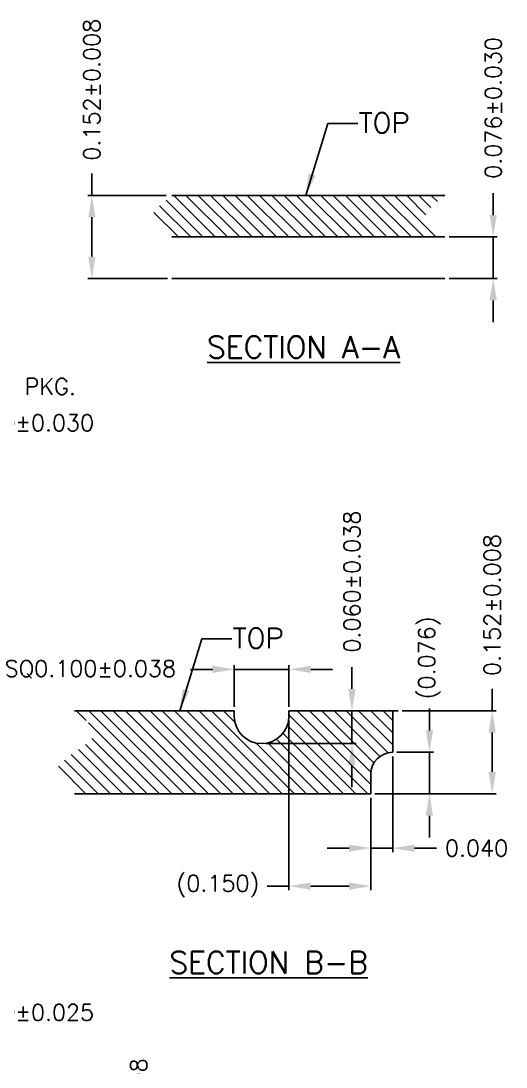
# Model space of a CAD drawing. Header units: millimetres. Extents: x 424.5 to 433.11, y 94.04 to 99.91.
# Drawn here: x 427.921 to 429.697, y 96.082 to 99.911 of the extents above; entities that cross this region are included whole.
import ezdxf

# ---------------------------------------------------------------- set-up
doc = ezdxf.new("R2010")
doc.units = ezdxf.units.MM
doc.header["$LTSCALE"] = 0.5
doc.header["$PDMODE"] = 98
doc.layers.add('DIMENSION', color=3, linetype='Continuous')
doc.layers.add('TB', color=7, linetype='Continuous')
doc.styles.add('ADESK1', font='romans', dxfattribs={"bigfont": 'AllInOneBig.shx'})
doc.styles.add('Chinese', font='', dxfattribs={"height": 5})
doc.styles.add('SIMPLEX', font='simplex.shx', dxfattribs={"bigfont": 'AllInOneBig.shx'})
doc.styles.get('Chinese').set_extended_font_data('SimSun')
doc.dimstyles.new('Standard4', dxfattribs={"dimtxt": 0.06, "dimasz": 0.08, "dimexe": 0.015, "dimexo": 0.015, "dimgap": 0.027, "dimtad": 1, "dimdec": 3, "dimlfac": 1.25, "dimzin": 1, "dimtxsty": 'SIMPLEX', "dimcen": 0.1905, "dimclrd": 256, "dimclre": 256, "dimclrt": 256, "dimazin": 3, "dimtp": 0.03, "dimtm": 0.05, "dimtfac": 0.8, "dimtdec": 3, "dimtmove": 0, "dimatfit": 3, "dimfxl": 0.05, "dimtzin": 4, "dimlwd": -1, "dimlwe": -1})

# ---------------------------------------------------------------- blocks, each defined once
blk = doc.blocks.new('*D114')
at = {"ltscale": 0.1, "transparency": 16777216}
for p, q in [((428.1804, 99.2725), (428.1804, 99.3525)), ((428.4529, 99.2725), (428.1654, 99.2725)), ((428.1804, 99.0485), (428.1804, 99.1925)), ((428.458, 98.9685), (428.1654, 98.9685))]:
    blk.add_line(p, q, dxfattribs=at)
for points in [[(428.1671, 99.1925), (428.1938, 99.1925), (428.1804, 99.2725)], [(428.1671, 99.0485), (428.1938, 99.0485), (428.1804, 98.9685)]]:
    blk.add_solid(points, dxfattribs=at)
at = {"layer": 'Defpoints', "color": 0, "ltscale": 0.1, "transparency": 16777216}
for p in [(428.1804, 99.2725), (428.4679, 99.2725), (428.473, 98.9685)]:
    blk.add_point(p, dxfattribs=at)
at = {"ltscale": 0.1, "transparency": 16777216, "insert": (428.1804, 99.6595), "char_height": 0.06, "attachment_point": 5, "rotation": 90, "style": 'SIMPLEX'}
blk.add_mtext('\\A1;0.152%%p0.008', dxfattribs=at)
blk = doc.blocks.new('*D115')
at = {"ltscale": 0.1, "transparency": 16777216}
for p, q in [((429.6498, 99.2005), (429.6498, 99.2805)), ((429.488, 99.1205), (429.6648, 99.1205)), ((429.6498, 98.9685), (429.6498, 99.1205)), ((429.488, 98.9685), (429.6648, 98.9685)), ((429.6498, 98.8885), (429.6498, 98.8085))]:
    blk.add_line(p, q, dxfattribs=at)
for points in [[(429.6365, 99.2005), (429.6631, 99.2005), (429.6498, 99.1205)], [(429.6365, 98.8885), (429.6631, 98.8885), (429.6498, 98.9685)]]:
    blk.add_solid(points, dxfattribs=at)
at = {"layer": 'Defpoints', "color": 0, "ltscale": 0.1, "transparency": 16777216}
for p in [(429.473, 99.1205), (429.6498, 99.1205), (429.473, 98.9685)]:
    blk.add_point(p, dxfattribs=at)
at = {"ltscale": 0.1, "transparency": 16777216, "insert": (429.6498, 99.5932), "char_height": 0.06, "attachment_point": 5, "rotation": 90, "style": 'SIMPLEX'}
blk.add_mtext('\\A1;0.076%%P0.030', dxfattribs=at)
blk = doc.blocks.new('*D116')
at = {"ltscale": 0.1, "transparency": 16777216}
for p, q in [((428.9019, 97.351), (428.9019, 96.7292)), ((429.2019, 97.067), (429.2019, 96.7292)), ((428.9019, 96.7442), (428.8219, 96.7442)), ((429.1219, 96.7442), (428.9819, 96.7442))]:
    blk.add_line(p, q, dxfattribs=at)
for points in [[(428.9819, 96.7575), (428.9819, 96.7308), (428.9019, 96.7442)], [(429.1219, 96.7575), (429.1219, 96.7308), (429.2019, 96.7442)]]:
    blk.add_solid(points, dxfattribs=at)
at = {"layer": 'Defpoints', "color": 0, "ltscale": 0.1, "transparency": 16777216}
for p in [(428.9019, 97.366), (429.2019, 97.082), (428.9019, 96.7442)]:
    blk.add_point(p, dxfattribs=at)
at = {"ltscale": 0.1, "transparency": 16777216, "insert": (428.6421, 96.7442), "char_height": 0.06, "attachment_point": 5, "style": 'SIMPLEX'}
blk.add_mtext('\\A1;(0.150)', dxfattribs=at)
blk = doc.blocks.new('*D117')
at = {"ltscale": 0.1, "transparency": 16777216}
for p, q in [((429.2819, 97.219), (429.2819, 96.8681)), ((429.2019, 97.067), (429.2019, 96.8681)), ((429.1219, 96.8831), (429.0419, 96.8831)), ((429.2019, 96.8831), (429.2819, 96.8831)), ((429.3619, 96.8831), (429.4419, 96.8831))]:
    blk.add_line(p, q, dxfattribs=at)
for points in [[(429.1219, 96.8964), (429.1219, 96.8698), (429.2019, 96.8831)], [(429.3619, 96.8964), (429.3619, 96.8698), (429.2819, 96.8831)]]:
    blk.add_solid(points, dxfattribs=at)
at = {"layer": 'Defpoints', "color": 0, "ltscale": 0.1, "transparency": 16777216}
for p in [(429.2819, 97.234), (429.2019, 97.082), (429.2819, 96.8831)]:
    blk.add_point(p, dxfattribs=at)
at = {"ltscale": 0.1, "transparency": 16777216, "insert": (429.5889, 96.8831), "char_height": 0.06, "attachment_point": 5, "style": 'SIMPLEX'}
blk.add_mtext('\\A1;0.040', dxfattribs=at)
blk = doc.blocks.new('*D118')
at = {"ltscale": 0.1, "transparency": 16777216}
for p, q in [((429.4164, 97.314), (429.4164, 97.394)), ((429.2969, 97.234), (429.4314, 97.234)), ((429.4164, 97.082), (429.4164, 97.234)), ((429.2169, 97.082), (429.4314, 97.082)), ((429.4164, 97.002), (429.4164, 96.922))]:
    blk.add_line(p, q, dxfattribs=at)
for points in [[(429.403, 97.314), (429.4297, 97.314), (429.4164, 97.234)], [(429.403, 97.002), (429.4297, 97.002), (429.4164, 97.082)]]:
    blk.add_solid(points, dxfattribs=at)
at = {"layer": 'Defpoints', "color": 0, "ltscale": 0.1, "transparency": 16777216}
for p in [(429.2819, 97.234), (429.4164, 97.234), (429.2019, 97.082)]:
    blk.add_point(p, dxfattribs=at)
at = {"ltscale": 0.1, "transparency": 16777216, "insert": (429.4164, 97.5796), "char_height": 0.06, "attachment_point": 5, "rotation": 90, "style": 'SIMPLEX'}
blk.add_mtext('\\A1;(0.076)', dxfattribs=at)
blk = doc.blocks.new('*D119')
at = {"ltscale": 0.1, "transparency": 16777216}
for p, q in [((429.646, 97.386), (429.646, 97.466)), ((429.3169, 97.386), (429.661, 97.386)), ((429.646, 97.162), (429.646, 97.306)), ((429.2169, 97.082), (429.661, 97.082))]:
    blk.add_line(p, q, dxfattribs=at)
for points in [[(429.6327, 97.306), (429.6594, 97.306), (429.646, 97.386)], [(429.6327, 97.162), (429.6594, 97.162), (429.646, 97.082)]]:
    blk.add_solid(points, dxfattribs=at)
at = {"layer": 'Defpoints', "color": 0, "ltscale": 0.1, "transparency": 16777216}
for p in [(429.3019, 97.386), (429.646, 97.386), (429.2019, 97.082)]:
    blk.add_point(p, dxfattribs=at)
at = {"ltscale": 0.1, "transparency": 16777216, "insert": (429.646, 97.773), "char_height": 0.06, "attachment_point": 5, "rotation": 90, "style": 'SIMPLEX'}
blk.add_mtext('\\A1;0.152%%p0.008', dxfattribs=at)
blk = doc.blocks.new('*D120')
at = {"ltscale": 0.1, "transparency": 16777216}
for p, q in [((428.7019, 97.401), (428.7019, 97.5527)), ((428.9019, 97.401), (428.9019, 97.5527)), ((428.6219, 97.5377), (428.5419, 97.5377)), ((428.9019, 97.5377), (428.7019, 97.5377)), ((428.9819, 97.5377), (429.0619, 97.5377))]:
    blk.add_line(p, q, dxfattribs=at)
for points in [[(428.6219, 97.551), (428.6219, 97.5244), (428.7019, 97.5377)], [(428.9819, 97.551), (428.9819, 97.5244), (428.9019, 97.5377)]]:
    blk.add_solid(points, dxfattribs=at)
at = {"layer": 'Defpoints', "color": 0, "ltscale": 0.1, "transparency": 16777216}
for p in [(428.7019, 97.5377), (428.7019, 97.386), (428.9019, 97.386)]:
    blk.add_point(p, dxfattribs=at)
at = {"ltscale": 0.1, "transparency": 16777216, "insert": (428.1749, 97.5377), "char_height": 0.06, "attachment_point": 5, "style": 'SIMPLEX'}
blk.add_mtext('\\A1;SQ0.100%%P0.038', dxfattribs=at)
blk = doc.blocks.new('*D121')
at = {"ltscale": 0.1, "transparency": 16777216}
for p, q in [((429.1328, 97.466), (429.1328, 97.546)), ((428.9169, 97.386), (429.1478, 97.386)), ((429.1328, 97.266), (429.1328, 97.386)), ((428.8169, 97.266), (429.1478, 97.266)), ((429.1328, 97.186), (429.1328, 97.106))]:
    blk.add_line(p, q, dxfattribs=at)
for points in [[(429.1195, 97.466), (429.1461, 97.466), (429.1328, 97.386)], [(429.1195, 97.186), (429.1461, 97.186), (429.1328, 97.266)]]:
    blk.add_solid(points, dxfattribs=at)
at = {"layer": 'Defpoints', "color": 0, "ltscale": 0.1, "transparency": 16777216}
for p in [(428.9019, 97.386), (429.1328, 97.386), (428.8019, 97.266)]:
    blk.add_point(p, dxfattribs=at)
at = {"ltscale": 0.1, "transparency": 16777216, "insert": (429.1328, 97.8587), "char_height": 0.06, "attachment_point": 5, "rotation": 90, "style": 'SIMPLEX'}
blk.add_mtext('\\A1;0.060%%P0.038', dxfattribs=at)
blk = doc.blocks.new('*D145')
at = {"ltscale": 0.1, "transparency": 16777216}
for p, q in [((428.3523, 95.4673), (428.3523, 95.5473)), ((428.6494, 95.4673), (428.3373, 95.4673)), ((428.3523, 95.2433), (428.3523, 95.3873)), ((428.7294, 95.1633), (428.3373, 95.1633))]:
    blk.add_line(p, q, dxfattribs=at)
for points in [[(428.3389, 95.3873), (428.3656, 95.3873), (428.3523, 95.4673)], [(428.3389, 95.2433), (428.3656, 95.2433), (428.3523, 95.1633)]]:
    blk.add_solid(points, dxfattribs=at)
at = {"layer": 'Defpoints', "color": 0, "ltscale": 0.1, "transparency": 16777216}
for p in [(428.3523, 95.4673), (428.6644, 95.4673), (428.7444, 95.1633)]:
    blk.add_point(p, dxfattribs=at)
at = {"ltscale": 0.1, "transparency": 16777216, "insert": (428.3523, 95.8543), "char_height": 0.06, "attachment_point": 5, "rotation": 90, "style": 'SIMPLEX'}
blk.add_mtext('\\A1;0.152%%P0.008', dxfattribs=at)
blk = doc.blocks.new('*D169')
at = {"layer": 'Defpoints', "color": 0, "ltscale": 0.1, "transparency": 16777216}
for p in [(427.6221, 98.5732), (427.2221, 98.4417), (426.4221, 97.2417)]:
    blk.add_point(p, dxfattribs=at)
at = {"layer": 'DIMENSION', "ltscale": 0.1, "transparency": 16777216}
for p, q in [((427.3821, 98.4417), (427.4621, 98.5732)), ((427.4621, 98.5732), (427.6221, 98.5732)), ((427.2371, 98.4417), (427.3821, 98.4417))]:
    blk.add_line(p, q, dxfattribs=at)
at = {"layer": 'DIMENSION', "ltscale": 0.1, "transparency": 16777216, "insert": (427.8919, 98.5732), "char_height": 0.06, "attachment_point": 5, "style": 'SIMPLEX'}
blk.add_mtext('\\A1;1.500 PKG.', dxfattribs=at)
blk = doc.blocks.new('*D199')
at = {"layer": 'Defpoints', "color": 0, "ltscale": 0.1, "transparency": 16777216}
for p in [(427.6221, 98.4401), (426.9141, 98.3217), (426.4221, 97.2417)]:
    blk.add_point(p, dxfattribs=at)
at = {"layer": 'DIMENSION', "ltscale": 0.1, "transparency": 16777216}
for p, q in [((427.3021, 98.3217), (427.4621, 98.4401)), ((427.4621, 98.4401), (427.6221, 98.4401)), ((426.9291, 98.3217), (427.3021, 98.3217))]:
    blk.add_line(p, q, dxfattribs=at)
at = {"layer": 'DIMENSION', "ltscale": 0.1, "transparency": 16777216, "insert": (427.9291, 98.4401), "char_height": 0.06, "attachment_point": 5, "style": 'SIMPLEX'}
blk.add_mtext('\\A1;1.350%%p0.030', dxfattribs=at)
blk = doc.blocks.new('*D217')
at = {"layer": 'Defpoints', "color": 0, "ltscale": 0.1, "transparency": 16777216}
for p in [(426.4221, 97.2417), (426.9021, 96.2817), (427.6221, 96.2817)]:
    blk.add_point(p, dxfattribs=at)
at = {"layer": 'DIMENSION', "ltscale": 0.1, "transparency": 16777216}
blk.add_line((426.9171, 96.2817), (427.6221, 96.2817), dxfattribs=at)
at = {"layer": 'DIMENSION', "ltscale": 0.1, "transparency": 16777216, "insert": (427.9291, 96.2817), "char_height": 0.06, "attachment_point": 5, "style": 'SIMPLEX'}
blk.add_mtext('\\A1;1.200%%P0.025', dxfattribs=at)
blk = doc.blocks.new('*D233')
at = {"layer": 'Defpoints', "color": 0, "ltscale": 0.1, "transparency": 16777216}
for p in [(426.4221, 97.2417), (426.9141, 96.1617), (427.6221, 95.9567)]:
    blk.add_point(p, dxfattribs=at)
at = {"layer": 'DIMENSION', "ltscale": 0.1, "transparency": 16777216}
for p, q in [((426.9291, 96.1617), (427.3021, 96.1617)), ((427.3021, 96.1617), (427.4621, 95.9567)), ((427.4621, 95.9567), (427.6221, 95.9567))]:
    blk.add_line(p, q, dxfattribs=at)
at = {"layer": 'DIMENSION', "ltscale": 0.1, "transparency": 16777216, "insert": (427.9291, 95.9567), "char_height": 0.06, "attachment_point": 5, "style": 'SIMPLEX'}
blk.add_mtext('\\A1;1.350%%p0.030', dxfattribs=at)

msp = doc.modelspace()

# ---------------------------------------------------------------- hatches: boundary and pattern name
at = {"ltscale": 0.1}
h = msp.add_hatch(dxfattribs=at)
h.set_pattern_fill('ANSI31', color=256, scale=0.01, angle=90)
h.set_pattern_definition([(135, (429.831072, 103.57902), (-0.02245064, -0.02245064), [])])
edge = h.paths.add_edge_path()
edge.add_spline(control_points=[(429.47299, 99.12045), (429.43664, 99.14607), (429.36695, 99.18892), (429.43652, 99.24373), (429.47299, 99.27245)], knot_values=[0, 0, 0, 0, 0.099178, 0.2084133, 0.2084133, 0.2084133, 0.2084133], degree=3, periodic=0)
edge.add_line((429.47299, 99.27245), (428.47299, 99.27245))
edge.add_spline(control_points=[(428.47299, 99.27245), (428.43652, 99.24373), (428.36695, 99.18892), (428.43664, 99.14607), (428.47299, 99.12045)], knot_values=[0, 0, 0, 0, 0.1092353, 0.2084133, 0.2084133, 0.2084133, 0.2084133], degree=3, periodic=0)
edge.add_line((428.47299, 99.12045), (429.47299, 99.12045))
h = msp.add_hatch(dxfattribs=at)
h.set_pattern_fill('ANSI31', color=256, scale=0.01, angle=90)
h.set_pattern_definition([(135, (435.78695, 104.271125), (-0.02245064, -0.02245064), [])])
edge = h.paths.add_edge_path()
edge.add_spline(control_points=[(428.11695, 97.38602), (428.15341, 97.35729), (428.22299, 97.30248), (428.11667, 97.23712), (427.99743, 97.14321), (428.13191, 97.10549), (428.11695, 97.08202)], knot_values=[0, 0, 0, 0, 0.1092353, 0.2084133, 0.3179439, 0.4059065, 0.4059065, 0.4059065, 0.4059065], degree=3, periodic=0)
edge.add_line((428.11695, 97.08202), (429.20195, 97.08202))
edge.add_line((429.20195, 97.08202), (429.20195, 97.15402))
edge.add_arc((429.28195, 97.15402), 0.08, 90, 180, ccw=False)
edge.add_line((429.28195, 97.23402), (429.28195, 97.38602))
edge.add_line((429.28195, 97.38602), (428.90195, 97.38602))
edge.add_line((428.90195, 97.38602), (428.90195, 97.36602))
edge.add_arc((428.80195, 97.36602), 0.1, 180, 360, ccw=False)
edge.add_line((428.70195, 97.36602), (428.70195, 97.38602))
edge.add_line((428.70195, 97.38602), (428.11695, 97.38602))

# ---------------------------------------------------------------- linework, layer by layer
for p, q in [((428.47299, 99.27245), (429.47299, 99.27245)), ((428.47299, 99.12045), (429.47299, 99.12045)), ((428.47299, 98.96845), (429.47299, 98.96845)), ((428.70195, 97.38602), (428.11695, 97.38602)), ((428.70195, 97.36602), (428.70195, 97.38602)), ((429.30195, 97.38602), (428.90195, 97.38602)), ((428.90195, 97.36602), (428.90195, 97.38602)), ((429.28195, 97.38602), (429.28195, 97.23402)), ((429.20195, 97.15402), (429.20195, 97.08202)), ((428.11695, 97.08202), (429.20195, 97.08202))]:
    msp.add_line(p, q, dxfattribs=at)
for centre, radius, start, end in [((428.80195, 97.36602), 0.1, 180, 0), ((429.28195, 97.15402), 0.08, 90, 180)]:
    msp.add_arc(centre, radius, start, end, dxfattribs=at)

# ---------------------------------------------------------------- texts
at = {"ltscale": 0.1, "char_height": 0.08, "attachment_point": 1, "style": 'Chinese'}
for s, insert, width in [('{\\Fsimplex|c0;\\LSECTION A-A}', (428.60264, 98.75734), 0.8732681), ('{\\Fsimplex|c0;\\LSECTION \\Fsimplex|c134;B\\Fsimplex|c0;-\\Fsimplex|c134;B}', (428.4645, 96.5047), 0.9609718)]:
    msp.add_mtext(s, dxfattribs=dict(at, insert=insert, width=width))
at = {"layer": 'TB', "style": 'ADESK1'}
for p in [(429.15769, 99.50163), (428.69633, 97.61519)]:
    msp.add_text('TOP', height=0.073631, dxfattribs=at).set_placement(p)

# ---------------------------------------------------------------- dimensions: what is measured, and where the dimension line sits
at = {"ltscale": 0.1}
for base, p1, p2, angle, text, picture, middle in [((428.18042, 99.27245), (428.47299, 98.96845), (428.46788, 99.27245), 90, '0.152%%p0.008', '*D114', (428.18042, 99.65945)), ((429.64979, 99.12045), (429.47299, 98.96845), (429.47299, 99.12045), 90, '0.076%%P0.030', '*D115', (429.64979, 99.59317)), ((429.1328, 97.38602), (428.80195, 97.26602), (428.90195, 97.38602), 90, '0.060%%P0.038', '*D121', (429.1328, 97.85874)), ((429.64605, 97.38602), (429.20195, 97.08202), (429.30195, 97.38602), 90, '0.152%%p0.008', '*D119', (429.64605, 97.77302)), ((429.41635, 97.23402), (429.20195, 97.08202), (429.28195, 97.23402), 90, '(0.076)', '*D118', (429.41635, 97.57959)), ((428.70195, 97.5377), (428.90195, 97.38602), (428.70195, 97.38602), 180, 'SQ0.100%%P0.038', '*D120', (428.17495, 97.5377)), ((428.90195, 96.74417), (429.20195, 97.08202), (428.90195, 97.36602), 180, '(0.150)', '*D116', (428.64209, 96.74417)), ((429.28195, 96.88312), (429.20195, 97.08202), (429.28195, 97.23402), 180, '0.040', '*D117', (429.58895, 96.88312)), ((428.35227, 95.46727), (428.74445, 95.16327), (428.66445, 95.46727), 90, '0.152%%P0.008', '*D145', (428.35227, 95.85427))]:
    dim = msp.add_linear_dim(base=base, p1=p1, p2=p2, angle=angle, text=text, dimstyle='Standard4', dxfattribs=at)
    dim.commit()
    dim.dimension.update_dxf_attribs({"geometry": picture, "text_midpoint": middle})
at = {"layer": 'DIMENSION', "ltscale": 0.1}
for feature_location, offset, text, picture, middle in [((427.22208, 98.44166), (0.4, 0.13151), '<> PKG.', '*D169', (427.89194, 98.57317)), ((426.91408, 98.32166), (0.708, 0.11845), '<>%%p0.030', '*D199', (427.92908, 98.44011)), ((426.90208, 96.28166), (0.72, 0), '<>%%P0.025', '*D217', (427.92908, 96.28166)), ((426.91408, 96.16166), (0.708, -0.205), '<>%%p0.030', '*D233', (427.92908, 95.95666))]:
    dim = msp.add_ordinate_dim(feature_location=feature_location, offset=offset, dtype=0, origin=(426.42208, 97.24166), text=text, dimstyle='Standard4', dxfattribs=at)
    dim.commit()
    dim.dimension.update_dxf_attribs({"geometry": picture, "text_midpoint": middle})

# ---------------------------------------------------------------- leaders
at = {"color": 1, "ltscale": 0.1}
for points in [[(428.96331, 99.27245), (429.04462, 99.53616), (429.15423, 99.53616)], [(428.50195, 97.38602), (428.58326, 97.64973), (428.69287, 97.64973)]]:
    msp.add_leader(points, dimstyle='Standard4', dxfattribs=at)

doc.saveas('drawing.dxf')
